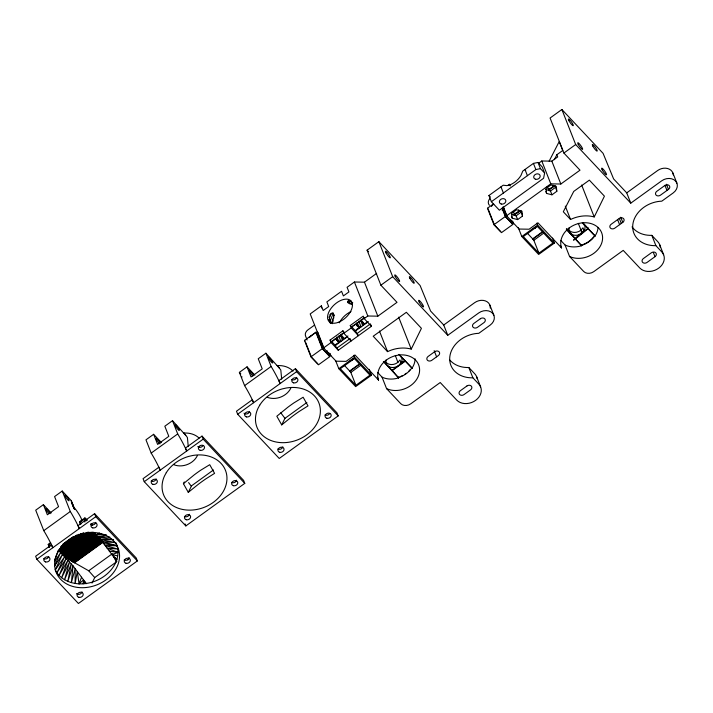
<?xml version="1.0" encoding="UTF-8"?>
<svg xmlns="http://www.w3.org/2000/svg" width="713" height="713" viewBox="0 0 713 713"><rect width="100%" height="100%" fill="white"/><g stroke="black" fill="none" stroke-linecap="round" stroke-linejoin="round"><path stroke-width="1.07" d="M71.639 503.681L71.282 500.686L62.236 491.043L54.58 496.569L58.564 506.685L47.361 514.777L43.377 504.661L35.712 510.187L43.778 530.65A50.81 9.251 54.2 0 1 52.753 547.762L51.559 544.75L35.65 556.238L36.835 559.25L78.421 603.492L137.359 560.926L136.174 557.914L94.588 513.672L78.082 525.597L79.277 528.609A50.81 9.251 54.2 0 0 70.302 511.497L62.236 491.043M332.311 323.693L334.041 315.44L333.327 313.604L331.839 313.096L330.217 314.308L329.308 317.338L330.6 323.087M352.971 358.621L352.293 360.395L350.172 360.644M535.971 226.467L535.285 228.24L533.164 228.49M84.838 522.094L84.918 517.905L79.571 521.756L80.221 524.563M54.634 565.864L62.423 554.562L55.249 569.856C60.89 581.398 75.239 585.525 87.173 583.323A33.27 26.639 -21.5 0 0 115.595 562.798C118.349 556.773 118.982 549.571 116.228 543.431M544.625 173.081L543.582 178.286L499.385 210.21L491.382 201.699L488.94 195.514L503.2 185.22L506.881 185.621A13.859 7.914 -43.2 0 0 520.971 175.451L522.772 171.084L533.422 163.393L538.012 162.448L542.192 166.904L544.625 173.081L540.445 168.633L538.012 162.448M57.405 552.299L58.475 550.356L73.029 565.837L71.362 582.628L75.159 568.689L75.132 583.448L77.298 571.532L79.063 583.84L81.558 577.227M337.08 337.071L336.438 338.755L337.026 340.288L338.63 341.09L340.636 340.859C335.663 345.413 333.292 343.452 338.283 350.243L371.42 326.313L370.769 324.665M340.556 334.566L342.926 337.998L342.276 339.673L344.112 338.354L342.926 337.089M357.525 323.105L357.275 322.49L356.634 324.165L357.222 325.698L358.835 326.509L360.84 326.269C355.867 330.832 353.461 328.871 358.47 335.663L351.233 327.971L350.261 325.493L363.211 316.144L364.183 318.613L371.42 326.313M358.915 321.305L360.921 321.064L362.534 321.875L363.122 323.408L362.48 325.092L364.307 323.764L361.339 320.609M54.518 560.427L58.475 550.356M54.509 565.721L60.605 552.628L54.544 561.639M411.232 349.103L421.428 328.328L406.357 312.294L373.211 336.233L387.569 351.652A29.447 23.582 -21.5 0 1 411.232 349.103L398.647 317.169M594.223 216.948L604.428 196.173L589.357 180.139L573.733 191.423L563.297 211.77L570.56 219.497A29.447 23.582 -21.5 0 1 594.223 216.948L581.648 185.015M91.986 583.091L94.722 577.566L116.674 561.719M127.939 559.946L128.928 557.958M183.419 483.69L194.212 474.885A16.212 1.524 -36.8 0 1 200.478 470.366L209.72 464.698L214.586 473.361L205.763 478.913A19.099 1.791 -36.8 0 0 198.383 484.243L188.285 492.353L183.419 483.69L184.284 481.943M188.285 492.353L191.539 485.811L213.454 469.983M281.697 424.895L291.795 416.784A19.099 1.791 -36.8 0 1 299.175 411.454L308.007 405.902L303.132 397.23L293.89 402.907A16.212 1.524 -36.8 0 0 287.624 407.426L276.831 416.232L281.697 424.895L284.95 418.353L306.866 402.524M549.135 161.191L559.224 141.531L562.744 150.479L556.853 154.739L554.331 159.65M491.382 206.458L493.467 204.078L493.672 204.595M411.597 368.238L411.811 367.462L411.9 368.184L398.95 354.406M411.481 367.926L411.927 367.774L410.822 369.343A21.47 17.192 -21.5 0 1 400.243 376.981L398.326 377.623L398.968 377.409M412.052 368.086L412.381 367.614A21.47 17.192 -21.5 0 0 415.109 358.808M594.597 236.083L594.927 235.62L593.813 237.197A21.47 17.192 -21.5 0 1 583.243 244.826L581.327 245.468L581.96 245.254M582.708 223.062L594.9 236.039L595.373 235.468A21.47 17.192 -21.5 0 0 598.073 227.402M55.249 569.856L64.562 556.826L56.933 572.762L66.175 558.546L59.063 575.4L67.878 560.356L61.621 577.744L69.526 562.111L64.553 579.749L71.282 563.974L67.815 581.389L73.029 565.837L86.407 583.697M385.501 361.616A8.333 6.667 -21.5 0 0 397.925 362.338L399.957 359.958L401.098 362.846M398.326 377.623L392.007 370.341L399.128 365.172L401.428 362.231A8.324 6.667 -21.5 0 0 401.829 358.051L399.28 354.45M582.129 233.017L582.058 233.071C606.843 213.383 551.087 259.585 584.428 230.076A8.324 6.667 -21.5 0 0 584.82 225.896L582.307 222.652M309.264 337.329L315.921 332.294L304.478 340.377L310.966 356.856L318.497 364.789L329.798 356.625L328.176 352.507M79.063 583.84L83.528 579.856L83.1 583.795L84.499 581.157L85.435 583.528M397.925 362.338L395.305 355.475M568.493 229.461A8.333 6.667 -21.5 0 0 580.926 230.192L582.958 227.812L584.099 230.691M392.114 370.653L405.376 361.081L399.307 354.807M364.183 318.613L367.801 316.002L377.845 316.171L397.007 302.339L380.885 285.2L367.088 250.174L378.879 241.662L420.1 285.503L430.599 311.055L443.727 325.012L447.773 335.297L478.717 312.954A10.169 8.137 -21.5 0 1 492.54 313.185A10.169 8.137 -21.5 0 1 490.152 325.119L478.797 333.319A26.809 21.461 -21.5 0 0 449.858 356.411A26.809 21.461 -21.5 0 0 472.888 377.801L478.699 383.986A13.868 11.105 -21.5 0 1 475.758 400.26A13.868 11.105 -21.5 0 1 456.864 400.225L440.224 382.524L410.759 403.808A7.397 5.918 -21.5 0 1 400.706 403.638L386.553 388.585L382.043 377.141L377.685 372.516M569.544 256.43L583.706 271.484A7.397 5.918 -21.5 0 0 593.751 271.653L623.224 250.379L639.855 268.07A13.868 11.105 -21.5 0 0 658.759 268.115A13.868 11.105 -21.5 0 0 661.7 251.832L655.889 245.646A26.809 21.461 -21.5 0 1 632.859 224.265A26.809 21.461 -21.5 0 1 661.798 201.164L673.152 192.965A10.169 8.137 -21.5 0 0 675.541 181.031A10.169 8.137 -21.5 0 0 661.717 180.799L630.773 203.152L626.718 192.858L613.599 178.901L603.091 153.357L561.88 109.508L550.088 118.019L563.885 153.045L579.999 170.184L560.846 184.016L550.793 183.856L506.595 215.772L519.064 229.042L529.117 229.212L537.958 222.83L561.559 247.937L561.318 247.304A21.47 17.192 -21.5 0 1 582.396 222.839A21.47 17.192 -21.5 0 1 601.629 243.302A21.47 17.192 -21.5 0 1 570.204 256.76L569.544 256.43L565.044 244.996L560.685 240.361M376.642 273.373L364.459 282.179L354.406 282.009L347.088 287.294L348.915 291.929L343.39 295.922L341.563 291.287L326.866 301.893L328.693 306.537L323.185 310.511L321.358 305.868L310.2 313.934L323.595 347.926L336.073 361.197L346.126 361.366L354.958 354.976L378.558 380.082L378.318 379.459A21.47 17.192 -21.5 0 1 399.405 354.994A21.47 17.192 -21.5 0 1 418.638 375.448A21.47 17.192 -21.5 0 1 387.204 388.906L386.553 388.585M153.634 434.306L145.969 439.832L151.192 453.085A50.81 9.251 54.2 0 1 160.167 470.197L158.972 467.175L143.063 478.673L144.249 481.685L185.835 525.927L244.773 483.361L243.579 480.348L202.002 436.106L185.496 448.022L186.681 451.044A50.81 9.251 54.2 0 0 177.706 433.932L172.493 420.679L164.828 426.214L168.812 436.329L157.618 444.422L153.634 434.306L161.441 442.613M247.046 366.847L251.029 376.963L262.224 368.871L258.24 358.755L265.904 353.22L271.127 366.473A50.81 9.251 54.2 0 1 280.102 383.585L278.908 380.564L295.414 368.648L336.999 412.889L338.185 415.902L279.246 458.468L237.661 414.226L236.475 411.214L252.393 399.717L253.578 402.738A50.81 9.251 54.2 0 0 244.604 385.626L239.381 372.373L247.046 366.847L254.862 375.154M314.585 325.057L307.954 329.843A6.47 5.178 -21.5 0 0 305.672 336.313L307.107 339.958M507.888 185.46L509.608 184.221L510.294 185.968M538.52 163.339L541.782 160.986L551.835 161.147L557.709 156.913L556.853 154.739M491.382 201.699L535.864 169.569L540.445 168.633M380.885 285.2L392.676 276.689L378.879 241.662M511.168 220.353L512.799 224.479L501.497 232.634L493.966 224.711L487.469 208.223L493.583 203.811M563.885 153.045L575.676 144.534L561.88 109.508M317.829 332.508L316.643 333.363L316.126 332.811L317.303 331.955L317.829 332.508L324.112 348.479M43.778 530.65L70.302 511.497M151.192 453.085L177.706 433.932M244.604 385.626L271.127 366.473M502.202 210.237L504.002 208.945M338.283 350.243L331.046 342.543L330.074 340.074L342.891 330.814L343.96 331.946M49.037 547.424L48.297 544.349L50.676 542.629M48.734 544.901L50.792 543.413M80.043 522.29L84.9 518.788M343.702 333.087L331.67 341.777L334.602 339.254M341.411 334.344L342.891 333.274M364.806 317.846L351.732 326.884L355.564 324.121L359.129 327.909M363.924 318.087L360.876 320.289L364.432 324.076L367.48 321.875M310.966 356.856L322.312 348.666L315.823 332.187M493.966 224.711L505.312 216.511L502.059 208.276M323.595 347.926L331.046 342.543M350.457 339.335L351.099 340.983L343.862 333.283L351.233 327.971M36.835 559.25L95.774 516.693L94.588 513.672M144.249 481.685L203.187 439.128L202.002 436.106M237.661 414.226L296.599 371.669L295.414 368.648M511.462 214.301L514.011 214.961L519.839 210.754M545.793 189.506L548.342 190.175L554.17 185.959M514.011 214.961L520.793 210.46L522.495 216.092L517.638 219.604L512.237 218.196L511.417 216.137M548.342 190.175L555.124 185.665L556.826 191.298L551.969 194.809L546.559 193.41L545.748 191.342M340.671 334.878L344.236 338.657L347.926 335.992M335.235 345.555L347.258 336.875M355.413 330.984L368.371 321.625M514.135 215.273L516.132 215.789L520.998 212.278M548.466 190.478L550.463 191.004L555.329 187.492M62.994 544.055L73.528 536.452M60.863 546.461L76.665 535.053M60.489 547.593L78.929 534.278M337.311 347.775L350.128 338.515M357.498 333.194L370.448 323.845M59.232 549.349L81.184 533.502M83.43 532.718L58.849 550.463L71.077 560.774L88.706 570.783L94.722 577.566M59.348 550.944L83.92 533.19M59.83 551.407L85.293 533.021M60.32 551.871L87.53 532.219M60.801 552.325L88.893 532.032M61.273 552.771L89.366 532.477M61.746 553.208L90.72 532.281M62.218 553.636L92.066 532.076M62.682 554.054L92.53 532.504M63.145 554.473L93.875 532.281M63.609 554.874L94.33 532.691M64.063 555.275L94.784 533.083M64.509 555.668L95.23 533.476M64.954 556.051L94.802 534.492M65.391 556.425L96.121 534.233M65.828 556.791L95.676 535.231M66.264 557.147L96.986 534.955M66.692 557.495L96.54 535.944M67.111 557.833L96.959 536.283M67.53 558.172L97.378 536.613M67.949 558.493L97.788 536.942M68.35 558.805L98.198 537.254M68.76 559.117L98.608 537.566M69.161 559.411L99 537.86M69.553 559.705L99.401 538.155M69.936 559.99L99.784 538.431M70.32 560.258L100.168 538.707M70.703 560.525L100.551 538.966M71.077 560.774L100.925 539.224M71.443 561.024L101.291 539.474M71.808 561.265L100.774 540.338M369.165 369.307L371.473 375.181L355.644 386.606L338.809 368.692L354.628 357.258L353.862 355.306M552.539 238.133L554.473 243.026L538.645 254.452L521.8 236.538L537.629 225.112L536.862 223.151M72.165 561.487L102.012 539.937M72.521 561.71L101.487 540.793M72.869 561.924L101.834 540.998M73.207 562.12L102.173 541.203M73.546 562.316L102.512 541.399M73.876 562.504L102.841 541.577M74.197 562.673L103.171 541.755M74.517 562.842L103.492 541.925M355.903 385.305L340.315 368.719L354.37 358.559L369.967 375.154L355.903 385.305L350.832 372.427L349.673 371.01L359.334 364.031M538.903 253.151L523.306 236.564L537.37 226.413L552.967 242.999L538.903 253.151L533.832 240.272L532.673 238.864L543.217 231.244M349.798 371.321L360.341 363.71M532.789 239.167L543.333 231.556M350.832 372.427L361.375 364.815M533.832 240.272L544.375 232.661M88.706 570.783L112.404 553.671M443.727 325.012L474.662 302.668A10.169 8.137 -21.5 0 1 485.286 300.868A10.169 8.137 -21.5 0 1 490.277 308.123M626.718 192.858L657.662 170.514A10.169 8.137 -21.5 0 1 667.725 168.544A10.169 8.137 -21.5 0 1 673.286 174.917M398.442 377.926C397.818 376.295 399.36 378.3 397.809 378.14A21.47 17.192 -21.5 0 1 382.703 377.471L382.043 377.141M411.927 367.774L405.376 361.081M581.327 245.468L566.479 229.319M594.927 235.62L582.619 222.795M565.044 244.996L565.703 245.325A21.47 17.192 -21.5 0 0 580.801 245.985L581.639 245.637L581.398 245.014M622.779 222.385L614.802 228.142A3.235 2.594 -21.5 0 1 610.399 228.071A3.235 2.594 -21.5 0 1 611.166 224.274L619.134 218.517A3.235 2.594 -21.5 0 1 623.536 218.588A3.235 2.594 -21.5 0 1 622.779 222.385L620.747 217.242M668.455 189.4L660.479 195.157A3.235 2.594 -21.5 0 1 656.076 195.086A3.235 2.594 -21.5 0 1 656.842 191.289L664.81 185.532A3.235 2.594 -21.5 0 1 669.213 185.603A3.235 2.594 -21.5 0 1 668.455 189.4L666.423 184.257M655.006 256.671L647.03 262.429A3.235 2.594 -21.5 0 1 642.627 262.348A3.235 2.594 -21.5 0 1 643.393 258.552L651.361 252.794A3.235 2.594 -21.5 0 1 655.764 252.865A3.235 2.594 -21.5 0 1 655.006 256.671L653.384 252.554M399.128 365.172L405.242 360.778M400.332 363.514L403.763 361.063M397.925 366.019L395.982 366.928A8.324 6.667 -21.5 0 1 389.307 366.821M106.326 534.795L95.56 534.937L99.455 533.03M351.019 360.288L352.079 359.869L352.293 360.395M116.896 561.193L116.157 561.336L114.018 557.361L116.914 559.384L111.914 554.554L118.046 552.459L107.084 548.101L117.841 549.055L105.185 545.561L117.137 545.775L101.79 541.568L115.925 542.655L99.767 539.411L113.126 539.723M581.844 244.942L581.202 245.156L581.443 245.78M398.202 377.311L398.843 377.097M113.207 539.581L97.645 537.156L106.308 535.41M95.56 534.937L101.594 533.743M342.454 336.768L340.725 335.654L338.72 335.885L340.885 341.474M97.645 537.156L109.882 537.112M93.02 532.237L103.75 543.654L117.137 545.775M109.321 551.087L118.046 552.459M111.914 554.554L117.725 555.917M347.552 301.136L348.22 302.838L352.329 304.674L350.858 300.939M389.325 366.794L387.774 365.814L393.424 371.856M566.363 228.998L572.325 234.639A8.333 6.675 -21.5 0 0 578.983 234.773L581.042 234.176M90.899 523.85L92.449 525.071M352.766 302.802L348.773 300.895L347.748 301.599L348.22 302.838M92.066 525.08L91.014 524.082M87.191 520.276L84.918 517.905L86.068 521.016M500.749 231.663L494.465 225.058L488.343 209.506M311.465 357.213L317.757 363.817M583.626 223.748L587.583 227.928M566.853 228.837L569.206 231.511M384.601 361.776L386.214 363.657M384.084 361.919L386.963 364.976L386.134 363.47A8.324 6.667 -21.5 0 1 386.018 360.038M49.527 547.406L48.297 544.349L48.867 544.955M575.676 144.534L630.773 203.152M632.03 226.886A26.809 21.461 -21.5 0 0 651.834 235.361L657.644 241.547A13.868 11.105 -21.5 0 1 660.22 247.179M525.713 170.264L524.982 169.489L527.415 175.674M566.38 229.399L581.639 245.637M537.629 225.112L554.473 243.026M527.575 233.445L532.673 238.864M488.94 195.514L490.401 197.064M505.811 216.868L512.05 223.508M505.312 216.511L512.799 224.479M487.469 208.223L488.093 208.891M392.676 276.689L447.773 335.297M367.088 250.174L368.594 251.769M449.885 360.11A26.809 21.461 -21.5 0 0 468.833 367.516L474.653 373.701A13.868 11.105 -21.5 0 1 477.14 378.639M351.732 326.884L355.297 330.672M350.261 325.493L351.857 327.196M383.38 361.553L398.638 377.792M354.628 357.258L371.473 375.181M335.244 338.399L338.809 342.187M335.368 338.702L338.925 342.49M331.554 341.465L335.11 345.252M330.074 340.074L331.67 341.777M344.575 365.591L349.673 371.01M322.811 349.022L329.049 355.653M322.312 348.666L329.798 356.625M304.478 340.377L305.102 341.037M296.599 371.669L338.185 415.902M265.904 353.22L279.157 367.926M239.381 372.373L240.816 373.897M203.187 439.128L244.773 483.361M172.493 420.679L185.745 435.385M95.774 516.693L137.359 560.926M43.377 504.661L51.193 512.968M570.774 233.668L576.425 239.702M86.059 519.109L86.888 520M79.571 521.756L81.38 523.814M48.297 544.349L49.981 546.488M280.788 412.8L284.95 418.353M103.75 543.654L115.747 559.66M188.597 482.576L191.039 485.892M569.963 232.821L569.126 231.315A8.333 6.675 -21.5 0 1 569.027 227.848M81.594 520.891C83.519 520.276 72.842 504.305 74.66 509.314M672.858 172.911L676.904 183.196M664.953 185.318L666.976 190.46M659.578 244.47L663.634 254.755M651.834 235.361L655.889 245.646M619.276 218.303L621.299 223.445M617.574 219.533L619.597 224.675M594.802 235.317L595.052 235.932M594.66 235.415L594.9 236.039M578.305 223.321L582.245 233.32M580.926 230.192L582.182 233.383M551.835 161.147L560.846 184.016M565.284 206.11L570.56 219.497M541.782 160.986L550.793 183.856M550.463 191.004L551.969 194.809M533.422 163.393L535.864 169.569M560.81 246.03L561.559 247.937M516.132 215.789L517.638 219.604M518.333 227.732L521.8 236.538M500.963 186.833L503.396 193.018M512.567 220.968L513.351 222.964M510.508 219.586L512.175 223.811M503.574 207.349L507.112 216.324M503.057 206.788L506.595 215.772M502.344 208.062L505.936 217.18M489.858 305.066L493.913 315.351M476.578 376.616L480.633 386.901M468.833 367.516L472.888 377.801M434.172 350.662L436.597 356.83M411.659 367.569L411.9 368.184M364.459 282.179L377.845 316.171M379.45 331.046L387.569 351.652M354.406 282.009L367.801 316.002M362.329 321.385L363.122 323.408M360.537 320.155L362.721 325.707M358.871 321.287L361.081 326.893M348.488 300.235L349.94 303.943M357.258 322.499L358.835 326.509M356.464 323.764L357.347 326.01M377.435 377.23L378.558 380.082M342.891 330.814L343.862 333.283M332.944 312.651L334.041 315.44M342.133 335.992L342.926 337.998M333.773 318.087L331.928 313.408L330.288 314.593L332.864 321.126M340.707 335.68L342.525 340.297M329.085 316.848L331.474 322.909M337.044 337.053L338.63 341.09M328.871 319.558L330.262 323.114M336.233 338.265L337.151 340.6M335.716 360.858L338.809 368.692M330.083 353.675L330.868 355.671M329.566 353.122L330.351 355.11M327.124 350.76L329.174 355.965M316.563 333.158L322.936 349.325M310.467 336.233L310.672 336.75M305.725 342.632L311.082 356.242M277.348 365.404L280.806 370.038L281.68 379.156M183.936 432.862L187.394 437.497L188.268 446.614M185.041 523.912L185.835 525.927M71.282 500.686L74.624 509.064M71.826 502.104L74.277 508.547M71.844 502.62L74.259 509.064M71.781 503.155L73.403 507.273M81.434 520.428L81.273 519.973M556.826 191.298L556.292 186.387L550.882 184.979L546.024 188.49L546.559 193.41M522.495 216.092L521.961 211.173L516.551 209.774L511.693 213.285L512.237 218.196M321.358 305.868L321.59 307.963M553.038 185.113A3.324 2.665 -21.5 0 1 550.516 188.348A3.324 2.665 -21.5 0 1 546.755 187.109M593.697 236.885A21.47 17.192 -21.5 0 1 583.118 244.523M518.707 209.907A3.324 2.665 -21.5 0 1 516.185 213.142A3.324 2.665 -21.5 0 1 512.424 211.904M489.439 205.291A6.47 5.178 -21.5 0 1 489.742 198.784M48.983 513.618A3.601 0.66 54.2 0 1 46.069 509.412A3.601 0.66 54.2 0 1 47.227 509.43A3.601 0.66 54.2 0 1 50.088 513.636M129.142 557.798A3.146 2.513 -21.5 0 1 124.16 559.981M48.725 556.452A3.146 2.513 -21.5 0 1 43.743 558.635M81.995 591.843A3.146 2.513 -21.5 0 1 79.642 594.223A3.146 2.513 -21.5 0 1 76.469 593.599M95.872 522.406A3.146 2.513 -21.5 0 1 90.89 524.59M339.37 322.829A15.062 8.601 -43.2 0 1 350.956 311.59M410.153 369.69A21.47 17.192 -21.5 0 1 408.995 370.938M406.357 373.22A21.47 17.192 -21.5 0 1 404.904 374.236M402.578 375.573A21.47 17.192 -21.5 0 1 400.118 376.678M197.448 455.455A16.497 13.208 -21.5 0 1 173.758 464.671M159.899 443.86A3.601 0.66 54.2 0 1 156.664 439.743A3.601 0.66 54.2 0 1 157.083 438.673A3.601 0.66 54.2 0 1 160.229 443.014M183.802 433.067A21.88 17.522 -21.5 0 1 199.07 438.049M203.045 445.509A3.146 2.513 -21.5 0 1 197.759 446.596M189.4 514.278A3.146 2.513 -21.5 0 1 184.417 516.462M156.138 478.886A3.146 2.513 -21.5 0 1 151.156 481.07M236.556 480.232A3.146 2.513 -21.5 0 1 231.565 482.407M277.214 365.609A21.88 17.522 -21.5 0 1 293.016 371.125M290.868 387.997A16.497 13.208 -21.5 0 1 267.17 397.212M252.883 376.045A3.601 0.66 54.2 0 1 249.906 371.972A3.601 0.66 54.2 0 1 250.495 371.215A3.601 0.66 54.2 0 1 253.498 375.252M296.697 377.382A3.146 2.513 -21.5 0 1 291.715 379.566M242.037 377.043A3.601 0.66 54.2 0 1 241.957 376.803M282.82 446.819A3.146 2.513 -21.5 0 1 277.829 449.003M249.55 411.428A3.146 2.513 -21.5 0 1 247.206 413.807A3.146 2.513 -21.5 0 1 244.024 413.184M329.727 413.442A3.146 2.513 -21.5 0 1 324.985 414.948M58.876 550.231L57.085 553.546A33.27 26.639 -21.5 0 0 77.94 587.467A33.27 26.639 -21.5 0 0 119.026 560.917A33.27 26.639 -21.5 0 0 89.588 532.549L81.46 533.93A33.27 26.639 -21.5 0 0 58.876 550.231M166.289 472.666L164.498 475.981A33.27 26.639 -21.5 0 0 186.663 510.027A33.27 26.639 -21.5 0 0 226.814 481.034A33.27 26.639 -21.5 0 0 192.92 455.455L188.874 456.356A33.27 26.639 -21.5 0 0 166.289 472.666M259.701 405.207L257.91 408.522A33.27 26.639 -21.5 0 0 280.075 442.568A33.27 26.639 -21.5 0 0 320.226 413.576A33.27 26.639 -21.5 0 0 286.332 387.997L282.286 388.897A33.27 26.639 -21.5 0 0 259.701 405.207M434.663 351.732L428.165 356.42A3.235 2.594 -21.5 0 0 427.408 360.225A3.235 2.594 -21.5 0 0 431.802 360.297L438.308 355.6A3.235 2.594 -21.5 0 0 439.065 351.803A3.235 2.594 -21.5 0 0 434.663 351.732M480.339 318.747L473.842 323.444A3.235 2.594 -21.5 0 0 473.084 327.24A3.235 2.594 -21.5 0 0 477.478 327.312L483.975 322.615A3.235 2.594 -21.5 0 0 484.742 318.818A3.235 2.594 -21.5 0 0 480.339 318.747M466.89 386.009L460.393 390.706A3.235 2.594 -21.5 0 0 459.635 394.503A3.235 2.594 -21.5 0 0 464.029 394.574L470.535 389.886A3.235 2.594 -21.5 0 0 471.293 386.089A3.235 2.594 -21.5 0 0 466.89 386.009M602.129 169.721A4.064 0.74 54.2 0 0 606.353 174.81A4.064 0.74 54.2 0 0 603.84 169.926A4.064 0.74 54.2 0 0 602.129 169.721M578.225 144.302A4.064 0.74 54.2 0 0 582.45 149.391A4.064 0.74 54.2 0 0 579.936 144.507A4.064 0.74 54.2 0 0 578.225 144.302M592.797 146.031A4.064 0.74 54.2 0 0 597.022 151.12A4.064 0.74 54.2 0 0 594.508 146.236A4.064 0.74 54.2 0 0 592.797 146.031M568.885 120.604A4.064 0.74 54.2 0 0 573.118 125.684A4.064 0.74 54.2 0 0 570.596 120.8A4.064 0.74 54.2 0 0 568.885 120.604M501.248 204.034A3.324 2.665 -21.5 0 0 505.838 200.718A3.324 2.665 -21.5 0 0 500.74 199.39A3.324 2.665 -21.5 0 0 501.248 204.034M535.579 179.248A3.324 2.665 -21.5 0 0 540.169 175.924A3.324 2.665 -21.5 0 0 535.071 174.605A3.324 2.665 -21.5 0 0 535.579 179.248M45.605 561.933A3.146 2.513 -21.5 0 0 49.946 558.796A3.146 2.513 -21.5 0 0 45.124 557.539A3.146 2.513 -21.5 0 0 45.605 561.933M65.391 496.703A3.601 0.66 54.2 0 0 69.027 500.784A3.601 0.66 54.2 0 0 66.345 496.088A3.601 0.66 54.2 0 0 65.391 496.703M126.023 563.27A3.146 2.513 -21.5 0 0 130.363 560.133A3.146 2.513 -21.5 0 0 125.541 558.885A3.146 2.513 -21.5 0 0 126.023 563.27M92.752 527.878A3.146 2.513 -21.5 0 0 97.093 524.75A3.146 2.513 -21.5 0 0 92.271 523.494A3.146 2.513 -21.5 0 0 92.752 527.878M78.876 597.316A3.146 2.513 -21.5 0 0 83.207 594.187A3.146 2.513 -21.5 0 0 78.394 592.931A3.146 2.513 -21.5 0 0 78.876 597.316M338.39 322.294A15.062 8.601 -43.2 0 0 351.491 301.537A15.062 8.601 -43.2 0 0 330.092 309.754A15.062 8.601 -43.2 0 0 338.39 322.294M385.893 252.75A4.064 0.74 54.2 0 0 390.118 257.839A4.064 0.74 54.2 0 0 387.596 252.955A4.064 0.74 54.2 0 0 385.893 252.75M395.225 276.457A4.064 0.74 54.2 0 0 399.458 281.537A4.064 0.74 54.2 0 0 396.936 276.662A4.064 0.74 54.2 0 0 395.225 276.457M409.806 278.186A4.064 0.74 54.2 0 0 414.03 283.275A4.064 0.74 54.2 0 0 411.508 278.391A4.064 0.74 54.2 0 0 409.806 278.186M419.128 301.875A4.064 0.74 54.2 0 0 423.362 306.955A4.064 0.74 54.2 0 0 420.839 302.08A4.064 0.74 54.2 0 0 419.128 301.875M175.648 426.347A3.601 0.66 54.2 0 0 179.284 430.429A3.601 0.66 54.2 0 0 176.601 425.732A3.601 0.66 54.2 0 0 175.648 426.347M233.436 485.705A3.146 2.513 -21.5 0 0 237.777 482.567A3.146 2.513 -21.5 0 0 232.955 481.32A3.146 2.513 -21.5 0 0 233.436 485.705M153.019 484.359A3.146 2.513 -21.5 0 0 157.359 481.23A3.146 2.513 -21.5 0 0 152.537 479.974A3.146 2.513 -21.5 0 0 153.019 484.359M186.28 519.75A3.146 2.513 -21.5 0 0 190.621 516.613A3.146 2.513 -21.5 0 0 185.799 515.365A3.146 2.513 -21.5 0 0 186.28 519.75M200.166 450.313A3.146 2.513 -21.5 0 0 204.506 447.176A3.146 2.513 -21.5 0 0 199.685 445.928A3.146 2.513 -21.5 0 0 200.166 450.313M326.848 418.246A3.146 2.513 -21.5 0 0 331.189 415.109A3.146 2.513 -21.5 0 0 326.367 413.852A3.146 2.513 -21.5 0 0 326.848 418.246M293.578 382.854A3.146 2.513 -21.5 0 0 297.918 379.717A3.146 2.513 -21.5 0 0 293.096 378.469A3.146 2.513 -21.5 0 0 293.578 382.854M246.431 416.9A3.146 2.513 -21.5 0 0 250.771 413.772A3.146 2.513 -21.5 0 0 245.949 412.515A3.146 2.513 -21.5 0 0 246.431 416.9M279.701 452.292A3.146 2.513 -21.5 0 0 284.041 449.154A3.146 2.513 -21.5 0 0 279.22 447.907A3.146 2.513 -21.5 0 0 279.701 452.292M269.059 358.889A3.601 0.66 54.2 0 0 272.696 362.97A3.601 0.66 54.2 0 0 270.013 358.274A3.601 0.66 54.2 0 0 269.059 358.889"/></g></svg>
